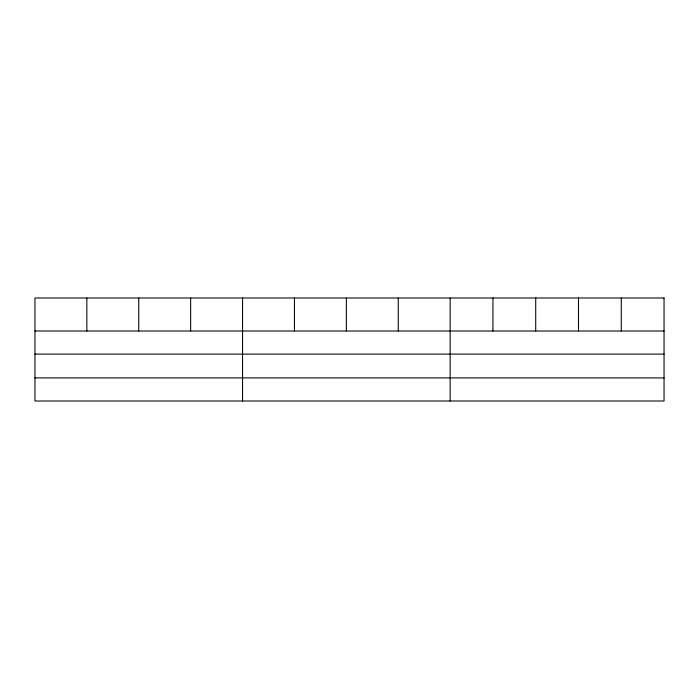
<?xml version="1.0" encoding="UTF-8"?>
<svg xmlns="http://www.w3.org/2000/svg" width="699" height="699" viewBox="0 0 699 699"><rect width="100%" height="100%" fill="white"/><g stroke="black" fill="none" stroke-linecap="round" stroke-linejoin="round"><path stroke-width="1.05" d="M34.95 331.003L664.05 331.003M34.95 354.105L664.05 354.105M34.95 377.906L664.05 377.906M621.271 297.992L621.271 331.003M578.492 297.992L578.492 331.003M535.714 297.992L535.714 331.003M492.935 297.992L492.935 331.003M450.156 297.992L450.156 401.008M398.255 297.992L398.255 331.003M346.354 297.992L346.354 331.003M294.454 297.992L294.454 331.003M242.553 297.992L242.553 401.008M190.652 297.992L190.652 331.003M138.752 297.992L138.752 331.003M86.851 297.992L86.851 331.003M664.05 297.992L34.95 297.992L34.95 401.008L664.05 401.008L664.05 297.992"/></g></svg>
